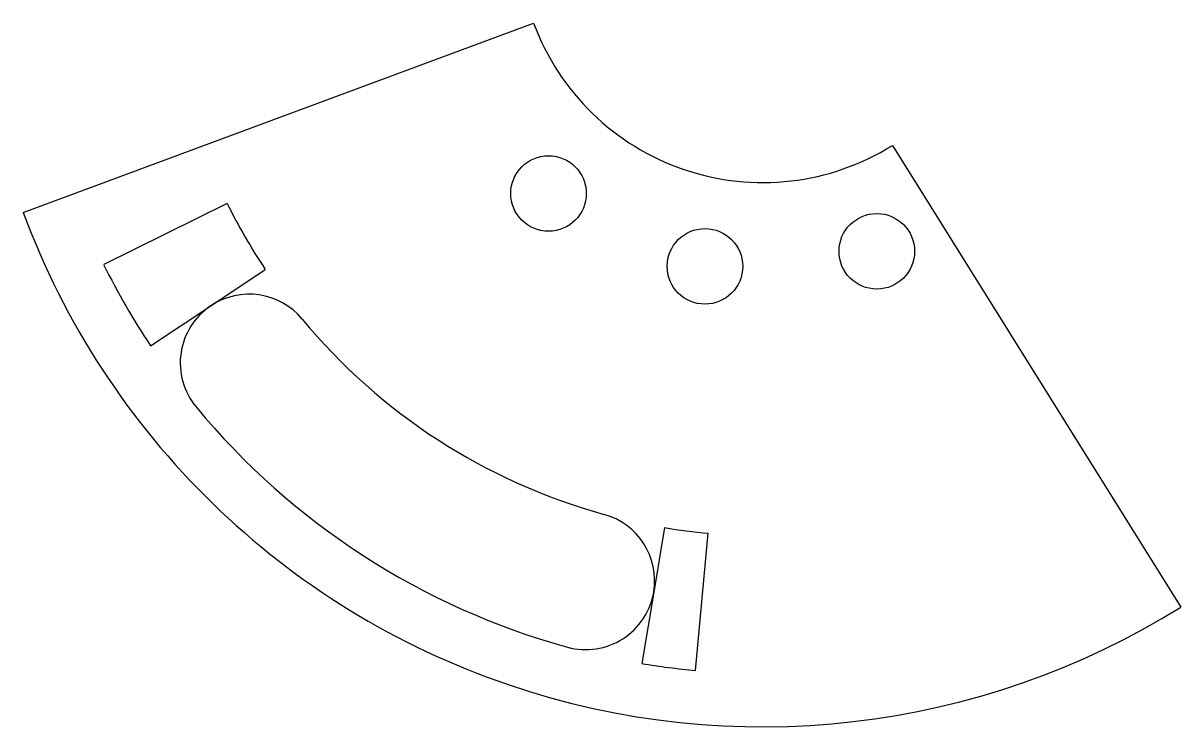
# Model space of a CAD drawing. Header units: millimetres. Extents: x -33.3 to 18.8, y -35.5 to -3.8.
import ezdxf

# ---------------------------------------------------------------- set-up
doc = ezdxf.new("R2010")
doc.units = ezdxf.units.MM

msp = doc.modelspace()

# ---------------------------------------------------------------- linework, layer by layer
for p, q in [((-33.285, -12.342), (-10.314, -3.824)), ((5.829, -9.329), (18.812, -30.106)), ((-24.106, -11.938), (-29.662, -14.689)), ((-24.834, -16.543), (-22.388, -14.913)), ((-27.548, -18.35), (-24.834, -16.543)), ((-4.425, -26.534), (-4.909, -29.433)), ((-3.022, -32.962), (-2.456, -26.788)), ((-4.909, -29.433), (-5.445, -32.649))]:
    msp.add_line(p, q)
for centre in [(-9.642, -11.491), (5.13, -14.095), (-2.605, -14.772)]:
    msp.add_circle(centre, 1.7)
for centre, radius, start, end in [((0, 0), 11, 200.3449, 302), ((0, 0), 26.9, 206.3449, 213.6688), ((0, 0), 35.5, 200.3449, 302), ((0, 0), 33.1, 206.3449, 213.6688), ((-23.115, -19.123), 3.1, 39.6, 123.6688), ((-23.115, -19.123), 3.1, 123.6688, 219.6), ((0, 0), 26.9, 219.6, 254.6), ((0, 0), 33.1, 219.6, 254.6), ((-7.967, -28.923), 3.1, 350.5312, 74.6), ((0, 0), 26.9, 260.5312, 264.7607), ((-7.967, -28.923), 3.1, 254.6, 350.5312), ((0, 0), 33.1, 260.5312, 264.7607)]:
    msp.add_arc(centre, radius, start, end)

doc.saveas('drawing.dxf')
